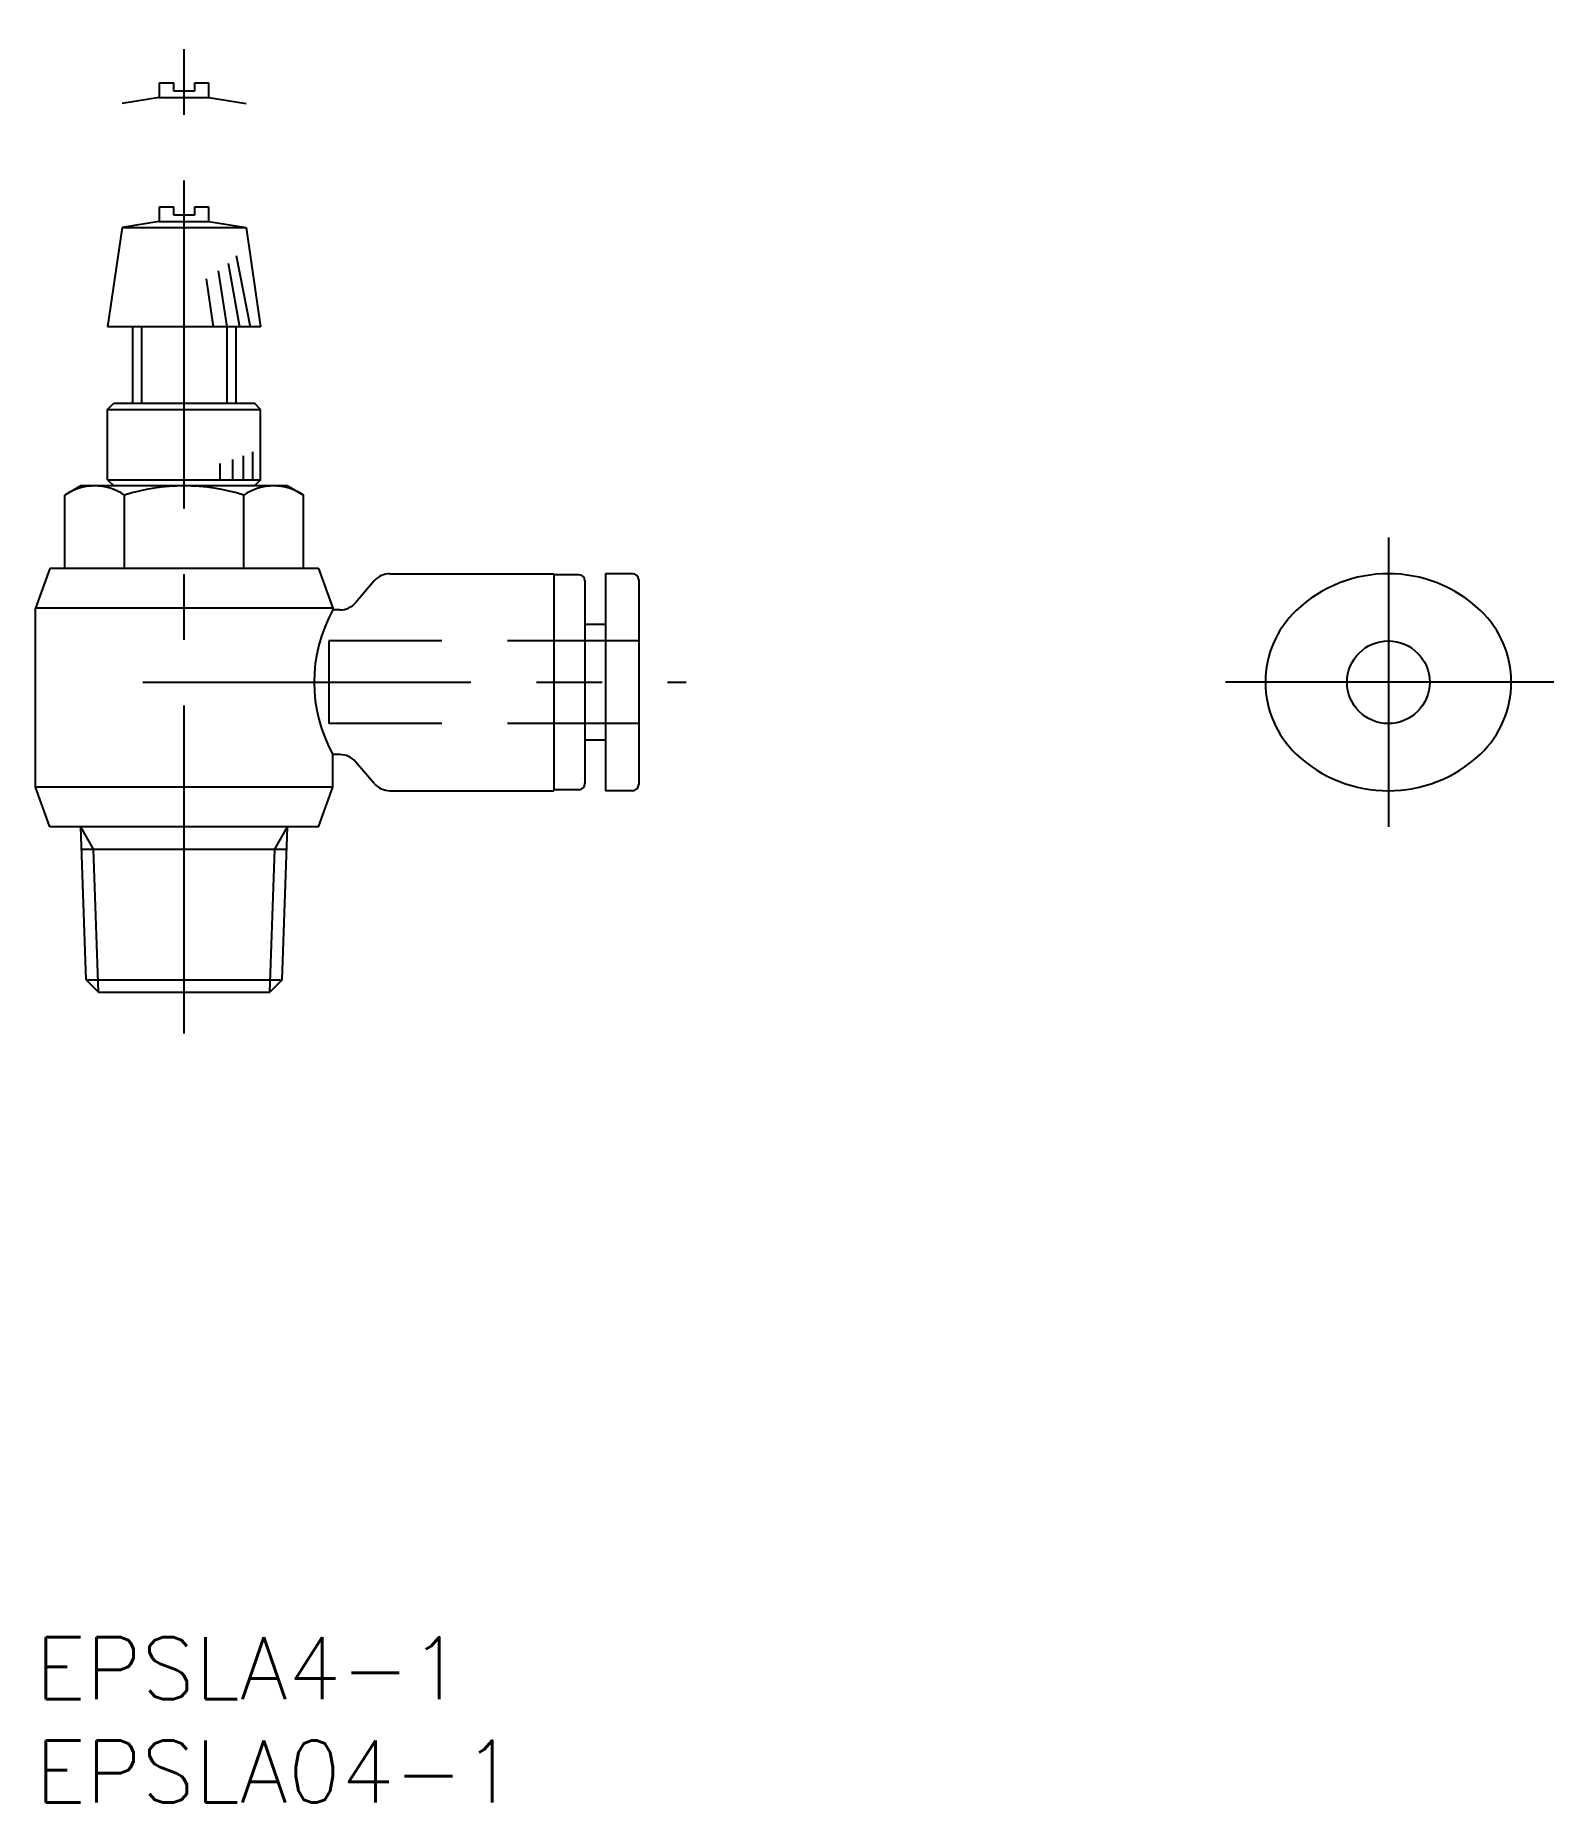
# Model space of a CAD drawing. Extents: x 0 to 73.5, y -8 to 77.5.
import ezdxf
from ezdxf.enums import TextEntityAlignment as Align

# ---------------------------------------------------------------- set-up
doc = ezdxf.new("R2010")
doc.units = 0
doc.header["$LTSCALE"] = 0.5
for name, pattern in [('CENTER', [50.8, 31.75, -6.35, 6.35, -6.35]), ('DASHED', [19.05, 12.7, -6.35]), ('PHANTOM', [63.5, 31.75, -6.35, 6.35, -6.35, 6.35, -6.35])]:
    doc.linetypes.add(name, pattern=pattern)
doc.layers.get('0').update_dxf_attribs({"linetype": 'CONTINUOUS'})
doc.layers.add('CENTER', color=1, linetype='CENTER')
doc.styles.get("Standard").update_dxf_attribs({"font": 'txt.shx', "height": 3, "bigfont": 'bigfont.shx'})

msp = doc.modelspace()

# ---------------------------------------------------------------- linework, layer by layer
at = {"color": 3, "linetype": 'PHANTOM'}
for p, q in [((6, 74.511), (4.2, 74.211)), ((6, 75.211), (6.7, 75.211)), ((6, 75.211), (6, 74.511)), ((6, 74.511), (8.4, 74.511)), ((6.7, 74.811), (6.7, 75.211)), ((7.7, 74.811), (6.7, 74.811)), ((7.7, 75.211), (8.4, 75.211)), ((7.7, 75.211), (7.7, 74.811)), ((8.4, 74.511), (8.4, 75.211)), ((8.4, 74.511), (10.2, 74.211))]:
    msp.add_line(p, q, dxfattribs=at)
at = {"color": 7, "linetype": 'CONTINUOUS'}
for p, q in [((6, 68.511), (4.2, 68.211)), ((6, 69.211), (6.7, 69.211)), ((6, 69.211), (6, 68.511)), ((6, 68.511), (8.4, 68.511)), ((6.7, 68.811), (6.7, 69.211)), ((7.7, 68.811), (6.7, 68.811)), ((7.7, 69.211), (8.4, 69.211)), ((7.7, 69.211), (7.7, 68.811)), ((8.4, 68.511), (8.4, 69.211)), ((8.4, 68.511), (10.2, 68.211)), ((4.2, 68.211), (3.5, 63.411)), ((4.2, 68.211), (10.2, 68.211)), ((10.2, 68.211), (10.9, 63.411)), ((10.9, 63.411), (3.5, 63.411)), ((4.7, 63.411), (4.7, 59.711)), ((9.7, 63.411), (9.7, 59.711)), ((3.5, 59.411), (3.8, 59.711)), ((3.5, 56.011), (3.5, 59.411)), ((3.5, 59.411), (10.9, 59.411)), ((3.8, 59.711), (10.6, 59.711)), ((10.9, 59.411), (10.6, 59.711)), ((10.9, 56.011), (10.9, 59.411)), ((2.2, 55.711), (1.426, 55.264)), ((12.2, 55.711), (2.2, 55.711)), ((3.5, 56.011), (10.9, 56.011)), ((3.5, 56.011), (3.8, 55.711)), ((10.9, 56.011), (10.6, 55.711)), ((12.2, 55.711), (12.974, 55.264)), ((1.426, 51.711), (1.426, 55.264)), ((4.313, 51.711), (4.313, 55.264)), ((10.087, 51.711), (10.087, 55.264)), ((12.974, 51.711), (12.974, 55.264)), ((0.7, 51.711), (0, 49.787)), ((13.7, 51.711), (0.7, 51.711)), ((13.7, 51.711), (14.4, 49.787)), ((17.16, 51.461), (25.1, 51.461)), ((25.1, 51.461), (25.1, 40.961)), ((26.3, 51.411), (25.1, 51.411)), ((28.9, 51.461), (27.6, 51.461)), ((27.6, 51.461), (27.6, 40.961)), ((16.401, 51.111), (15.499, 50.06)), ((26.6, 51.111), (26.6, 41.311)), ((29.2, 51.161), (29.2, 41.261)), ((14.4, 49.787), (0, 49.787)), ((0, 41.134), (0, 49.787)), ((14.4, 49.787), (14.4, 49.711)), ((14.74, 49.711), (14.4, 49.711)), ((27.6, 49.011), (26.6, 49.011)), ((27.6, 43.411), (26.6, 43.411)), ((14.4, 41.134), (14.4, 42.711)), ((14.74, 42.711), (14.4, 42.711)), ((16.401, 41.31), (15.499, 42.361)), ((14.4, 41.134), (0, 41.134)), ((0.7, 39.211), (0, 41.134)), ((13.7, 39.211), (14.4, 41.134)), ((17.16, 40.961), (25.1, 40.961)), ((26.3, 41.011), (25.1, 41.011)), ((28.9, 40.961), (27.6, 40.961)), ((13.7, 39.211), (0.7, 39.211)), ((2.454, 31.813), (2.195, 39.211)), ((11.946, 31.813), (12.205, 39.211)), ((2.233, 38.139), (12.167, 38.139)), ((2.454, 31.813), (3.056, 31.211)), ((2.454, 31.813), (11.946, 31.813)), ((11.946, 31.813), (11.344, 31.211)), ((3.056, 31.211), (11.344, 31.211))]:
    msp.add_line(p, q, dxfattribs=at)
at = {"color": 3, "linetype": 'CONTINUOUS'}
for p, q in [((9.726, 66.857), (10.4, 63.411)), ((8.843, 66.109), (9.275, 63.411)), ((9.328, 66.484), (9.875, 63.411)), ((8.268, 65.733), (8.6, 63.411)), ((5.133, 63.411), (5.133, 59.711)), ((9.267, 63.411), (9.267, 59.711)), ((10.525, 56.011), (10.525, 57.361)), ((8.95, 56.011), (8.95, 56.798)), ((9.55, 56.011), (9.55, 56.986)), ((10.075, 56.011), (10.075, 57.173)), ((2.814, 38.139), (2.195, 39.211)), ((11.586, 38.139), (12.205, 39.211)), ((3.056, 31.211), (2.814, 38.139)), ((11.344, 31.211), (11.586, 38.139))]:
    msp.add_line(p, q, dxfattribs=at)
at = {"color": 3, "linetype": 'DASHED'}
for p, q in [((29.2, 48.211), (14.2, 48.211)), ((14.2, 48.211), (14.2, 44.211)), ((29.2, 44.211), (14.2, 44.211))]:
    msp.add_line(p, q, dxfattribs=at)
at = {"color": 7, "linetype": 'CONTINUOUS'}
msp.add_circle((65.478, 46.211), 2, dxfattribs=at)
for centre, radius, start, end in [((2.87, 53.155), 2.556, 55.61575, 124.38425), ((7.2, 46.157), 9.553, 72.41204, 107.58792), ((11.53, 53.155), 2.556, 55.61575, 124.38425), ((17.16, 50.461), 1, 90, 139.39871), ((26.3, 51.111), 0.3, 0, 90), ((28.9, 51.161), 0.3, 0, 90), ((65.478, 44.97), 6.491, 46.56438, 133.43562), ((20.692, 46.211), 7.2, 150.9147, 209.0853), ((14.74, 50.711), 1, 270, 319.39871), ((64.325, 46.211), 4.797, 133.62331, 226.37669), ((66.631, 46.211), 4.797, 313.62331, 46.37669), ((14.74, 41.711), 1, 40.60129, 90), ((65.478, 47.451), 6.491, 226.56438, 313.43562), ((17.16, 41.961), 1, 220.60129, 270), ((26.3, 41.311), 0.3, 270, 0), ((28.9, 41.261), 0.3, 270, 0)]:
    msp.add_arc(centre, radius, start, end, dxfattribs=at)
at = {"layer": 'CENTER', "color": 1, "linetype": 'CENTER'}
for p, q in [((7.2, 29.211), (7.2, 77.511)), ((65.478, 53.211), (65.478, 39.211)), ((5.2, 46.211), (31.5, 46.211)), ((73.478, 46.211), (57.478, 46.211))]:
    msp.add_line(p, q, dxfattribs=at)

# ---------------------------------------------------------------- texts
at = {"color": 7, "linetype": 'CONTINUOUS'}
for s, p in [('EPSLA4-1', (0, 0)), ('EPSLA04-1', (0, -5))]:
    msp.add_text(s, height=3, dxfattribs=at).set_placement(p, align=Align.TOP_LEFT)

doc.saveas('drawing.dxf')
